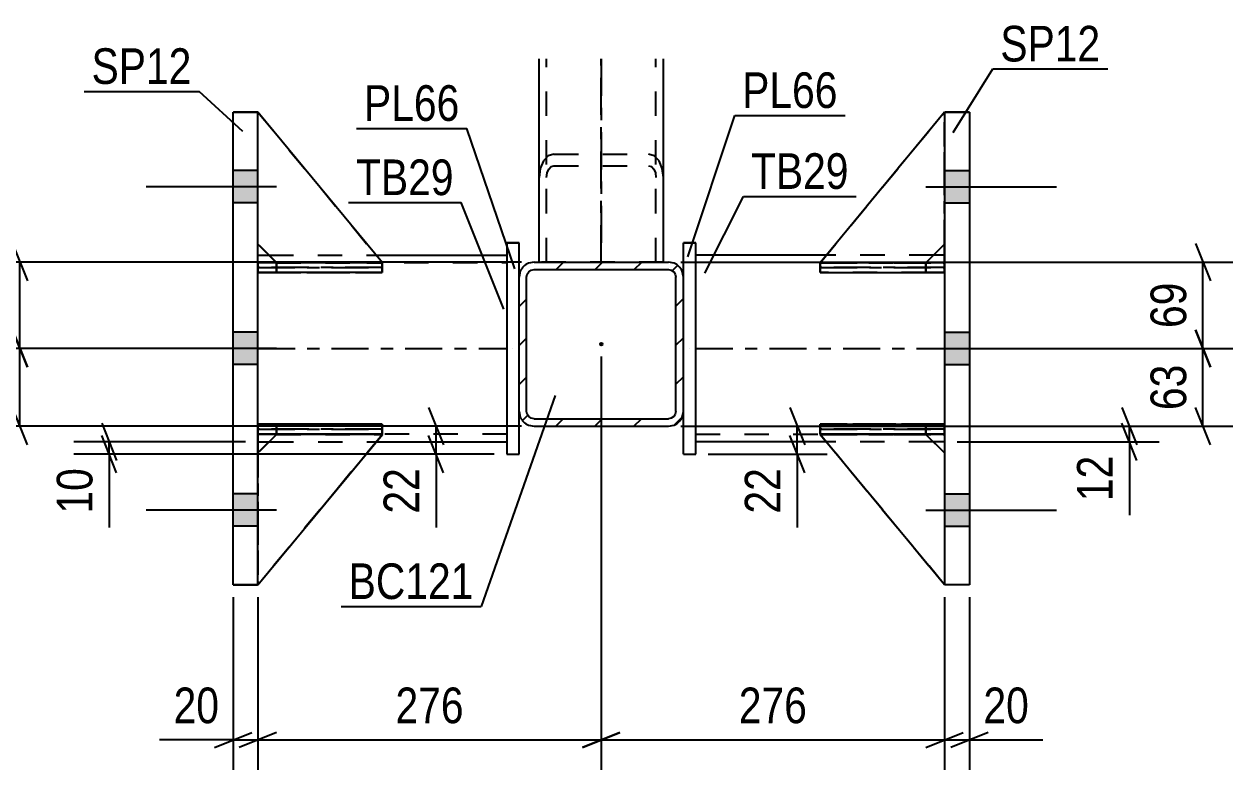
# Model space of a CAD drawing. Header units: millimetres. Extents: x 0 to 841, y 0 to 594.
# Drawn here: x 184.5 to 281.7, y 104.3 to 164.2 of the extents above; entities that cross this region are included whole.
import ezdxf

# ---------------------------------------------------------------- set-up
doc = ezdxf.new("R2010")
doc.units = ezdxf.units.MM
doc.linetypes.add('DXK_LINE_DOT2', pattern=[3.9198, 1.9599, -1.9599])
doc.linetypes.add('DXK_LINE_DOT3', pattern=[5.9187, 2.979, -0.9799, 0.9799, -0.9799])
doc.styles.add('Arial Narrow', font='ARIALN.TTF', dxfattribs={"height": 0.2})

# ---------------------------------------------------------------- blocks, each defined once
blk = doc.blocks.new('Part-275726623-1520 - 1378')
at = {"color": 2, "linetype": 'Continuous'}
for p, q in [((224.28, 146.667), (223.28, 146.667)), ((223.28, 146.667), (223.28, 129.667)), ((224.28, 143.907), (224.28, 146.667)), ((224.28, 129.667), (224.28, 133.103)), ((223.28, 129.667), (224.28, 129.667))]:
    blk.add_line(p, q, dxfattribs=at)
at = {"color": 7, "linetype": 'DXK_LINE_DOT2'}
for p, q in [((223.28, 146.667), (224.28, 146.667)), ((224.28, 133.103), (224.28, 143.907)), ((223.28, 129.667), (224.28, 129.667))]:
    blk.add_line(p, q, dxfattribs=at)
at = {"color": 7, "linetype": 'DXK_LINE_DOT3'}
blk.add_line((223.78, 138.167), (223.78, 138.167), dxfattribs=at)
blk = doc.blocks.new('Bolt-275726623-1392 - 1378')
at = {"linetype": 'Continuous'}
for points in [[(260.481, 149.865), (260.481, 152.465), (258.481, 152.465), (258.481, 149.865)], [(260.481, 149.865), (260.481, 152.465), (258.481, 152.465), (258.481, 149.865)], [(260.481, 149.865), (260.481, 152.465), (258.481, 152.465), (258.481, 149.865)], [(260.481, 136.865), (260.481, 139.465), (258.481, 139.465), (258.481, 136.865)], [(260.481, 136.865), (260.481, 139.465), (258.481, 139.465), (258.481, 136.865)], [(260.481, 123.865), (260.481, 126.465), (258.481, 126.465), (258.481, 123.865)], [(260.481, 123.865), (260.481, 126.465), (258.481, 126.465), (258.481, 123.865)], [(260.481, 123.865), (260.481, 126.465), (258.481, 126.465), (258.481, 123.865)]]:
    blk.add_hatch(color=1, dxfattribs=at).paths.add_polyline_path(points)
at = {"color": 1, "linetype": 'Continuous'}
for p, q in [((258.481, 152.465), (260.481, 152.465)), ((258.481, 152.465), (260.481, 152.465)), ((258.481, 152.465), (260.481, 152.465)), ((256.981, 151.165), (267.481, 151.165)), ((256.981, 151.165), (267.481, 151.165)), ((256.981, 151.165), (267.481, 151.165)), ((258.481, 149.865), (260.481, 149.865)), ((258.481, 149.865), (260.481, 149.865)), ((258.481, 149.865), (260.481, 149.865)), ((258.481, 139.465), (260.481, 139.465)), ((258.481, 139.465), (260.481, 139.465)), ((256.981, 138.165), (267.481, 138.165)), ((256.981, 138.165), (267.481, 138.165)), ((258.481, 136.865), (260.481, 136.865)), ((258.481, 136.865), (260.481, 136.865)), ((258.481, 126.465), (260.481, 126.465)), ((258.481, 126.465), (260.481, 126.465)), ((258.481, 126.465), (260.481, 126.465)), ((256.981, 125.165), (267.481, 125.165)), ((256.981, 125.165), (267.481, 125.165)), ((256.981, 125.165), (267.481, 125.165)), ((258.481, 123.865), (260.481, 123.865)), ((258.481, 123.865), (260.481, 123.865)), ((258.481, 123.865), (260.481, 123.865))]:
    blk.add_line(p, q, dxfattribs=at)
blk = doc.blocks.new('Part-275726623-1525 - 1378')
at = {"color": 2, "linetype": 'Continuous'}
for p, q in [((237.48, 146.667), (238.48, 146.667)), ((237.48, 143.903), (237.48, 146.667)), ((238.48, 129.667), (238.48, 146.667)), ((237.48, 129.667), (237.48, 133.107)), ((237.48, 129.667), (238.48, 129.667))]:
    blk.add_line(p, q, dxfattribs=at)
at = {"color": 7, "linetype": 'DXK_LINE_DOT2'}
for p, q in [((238.48, 146.667), (237.48, 146.667)), ((237.48, 133.107), (237.48, 143.903)), ((237.48, 129.667), (238.48, 129.667))]:
    blk.add_line(p, q, dxfattribs=at)
at = {"color": 7, "linetype": 'DXK_LINE_DOT3'}
blk.add_line((237.98, 138.167), (237.98, 138.167), dxfattribs=at)
blk = doc.blocks.new('Part-275726623-1461 - 1378')
at = {"color": 2, "linetype": 'Continuous'}
for p, q in [((258.481, 157.165), (260.481, 157.165)), ((258.481, 157.165), (258.481, 157.165)), ((258.481, 157.165), (258.481, 119.165)), ((260.481, 157.165), (260.481, 157.165)), ((260.481, 157.165), (260.481, 119.165)), ((260.481, 119.165), (258.481, 119.165))]:
    blk.add_line(p, q, dxfattribs=at)
at = {"color": 7, "linetype": 'DXK_LINE_DOT2'}
for p, q in [((260.481, 157.165), (258.481, 157.165)), ((258.481, 157.165), (258.481, 157.165)), ((260.481, 157.165), (260.481, 157.165)), ((260.481, 119.165), (258.481, 119.165))]:
    blk.add_line(p, q, dxfattribs=at)
blk = doc.blocks.new('Part-275726623-1477 - 1378')
at = {"color": 7, "linetype": 'DXK_LINE_DOT2'}
for p, q in [((248.481, 144.267), (248.481, 145.067)), ((248.481, 145.067), (256.981, 145.067)), ((258.48, 145.067), (248.481, 145.067)), ((256.981, 144.267), (256.981, 145.067)), ((256.981, 145.067), (258.481, 145.067)), ((258.48, 144.267), (258.48, 145.067)), ((258.48, 145.067), (258.481, 145.067)), ((258.481, 144.267), (258.481, 145.067)), ((256.981, 144.267), (248.481, 144.267)), ((248.481, 144.267), (258.48, 144.267)), ((258.481, 144.267), (256.981, 144.267)), ((258.48, 144.267), (258.481, 144.267))]:
    blk.add_line(p, q, dxfattribs=at)
at = {"color": 7, "linetype": 'DXK_LINE_DOT3'}
for p, q in [((258.481, 144.667), (248.481, 144.667)), ((248.481, 144.667), (258.48, 144.667))]:
    blk.add_line(p, q, dxfattribs=at)
blk = doc.blocks.new('Part-275726623-1418 - 1378')
at = {"linetype": 'Continuous'}
h = blk.add_hatch(dxfattribs=at)
h.set_pattern_fill('', scale=0.7, style=0, pattern_type=0)
h.set_pattern_definition([(45, (236.739, 131.9965), (-1.57154, 1.57154), [])])
h.paths.add_polyline_path([(236.28, 131.905), (236.739, 131.997), (237.128, 132.257), (237.388, 132.646), (237.48, 133.105), (237.48, 143.905), (237.388, 144.364), (237.128, 144.754), (236.739, 145.014), (236.28, 145.105), (225.48, 145.105), (225.021, 145.014), (224.631, 144.754), (224.371, 144.364), (224.28, 143.905), (224.28, 133.105), (224.371, 132.646), (224.631, 132.257), (225.021, 131.997), (225.48, 131.905)])
h.paths.add_polyline_path([(225.48, 132.505), (225.25, 132.551), (225.055, 132.681), (224.925, 132.876), (224.88, 133.105), (224.88, 143.905), (224.925, 144.135), (225.055, 144.329), (225.25, 144.459), (225.48, 144.505), (236.28, 144.505), (236.509, 144.459), (236.704, 144.329), (236.834, 144.135), (236.88, 143.905), (236.88, 133.105), (236.834, 132.876), (236.704, 132.681), (236.509, 132.551), (236.28, 132.505)])
blk.add_hatch(color=30, dxfattribs=at).paths.add_polyline_path([(230.88, 138.405, -1), (230.88, 138.605, -1)])
at = {"color": 2, "linetype": 'Continuous'}
for p, q in [((225.48, 145.105), (225.021, 145.014)), ((225.48, 145.105), (236.28, 145.105)), ((236.739, 145.014), (236.28, 145.105)), ((224.371, 144.364), (224.28, 143.905)), ((224.28, 133.105), (224.28, 143.905)), ((224.88, 143.905), (224.925, 144.135)), ((224.88, 133.105), (224.88, 143.905)), ((224.925, 144.135), (225.055, 144.329)), ((225.055, 144.329), (225.25, 144.459)), ((225.25, 144.459), (225.48, 144.505)), ((225.48, 144.505), (236.28, 144.505)), ((236.28, 144.505), (236.509, 144.459)), ((236.509, 144.459), (236.704, 144.329)), ((236.704, 144.329), (236.834, 144.135)), ((236.834, 144.135), (236.88, 143.905)), ((236.88, 133.105), (236.88, 143.905)), ((237.48, 143.905), (237.388, 144.364)), ((237.48, 133.105), (237.48, 143.905)), ((224.28, 133.105), (224.371, 132.646)), ((224.925, 132.876), (224.88, 133.105)), ((225.055, 132.681), (224.925, 132.876)), ((225.25, 132.551), (225.055, 132.681)), ((225.48, 132.505), (225.25, 132.551)), ((225.48, 132.505), (236.28, 132.505)), ((236.509, 132.551), (236.28, 132.505)), ((236.704, 132.681), (236.509, 132.551)), ((236.834, 132.876), (236.704, 132.681)), ((236.88, 133.105), (236.834, 132.876)), ((237.388, 132.646), (237.48, 133.105)), ((225.021, 131.997), (225.48, 131.905)), ((225.48, 131.905), (236.28, 131.905)), ((236.28, 131.905), (236.739, 131.997))]:
    blk.add_line(p, q, dxfattribs=at)
at = {"color": 7, "linetype": 'DXK_LINE_DOT3'}
blk.add_line((230.88, 138.505), (230.88, 138.505), dxfattribs=at)
at = {"color": 30, "linetype": 'DXK_LINE_DOT3'}
blk.add_line((230.88, 138.505), (230.88, 138.505), dxfattribs=at)
at = {"color": 30, "linetype": 'Continuous'}
blk.add_circle((230.88, 138.505), 0.1, dxfattribs=at)
at = {"color": 2, "linetype": 'Continuous'}
for centre, start, end in [((225.48, 143.905), 112.5, 157.5), ((236.28, 143.905), 22.5, 67.5), ((225.48, 133.105), 202.5, 247.5), ((236.28, 133.105), 292.5, 337.5)]:
    blk.add_arc(centre, 1.2, start, end, dxfattribs=at)
blk = doc.blocks.new('Part-275726623-1530 - 1378')
at = {"color": 2, "linetype": 'Continuous'}
for p, q in [((248.982, 145.665), (238.48, 145.665)), ((258.481, 145.665), (257.588, 145.665)), ((248.969, 130.665), (238.48, 130.665)), ((258.481, 130.665), (257.572, 130.665))]:
    blk.add_line(p, q, dxfattribs=at)
at = {"color": 7, "linetype": 'DXK_LINE_DOT2'}
for p, q in [((238.48, 130.665), (238.48, 145.665)), ((258.481, 145.065), (238.48, 145.065)), ((257.588, 145.665), (248.982, 145.665)), ((258.481, 145.665), (258.481, 130.665)), ((238.48, 131.265), (258.481, 131.265)), ((257.572, 130.665), (248.969, 130.665))]:
    blk.add_line(p, q, dxfattribs=at)
at = {"color": 7, "linetype": 'DXK_LINE_DOT3'}
blk.add_line((238.48, 138.165), (258.481, 138.165), dxfattribs=at)
blk = doc.blocks.new('Part-275726623-1466 - 1378')
at = {"color": 2, "linetype": 'Continuous'}
for p, q in [((201.28, 157.165), (201.28, 157.165)), ((201.28, 157.165), (203.28, 157.165)), ((201.28, 119.165), (201.28, 157.165)), ((203.28, 157.165), (203.28, 157.165)), ((203.28, 119.165), (203.28, 157.165)), ((203.28, 119.165), (201.28, 119.165))]:
    blk.add_line(p, q, dxfattribs=at)
at = {"color": 7, "linetype": 'DXK_LINE_DOT2'}
for p, q in [((203.28, 157.165), (201.28, 157.165)), ((201.28, 157.165), (201.28, 157.165)), ((203.28, 157.165), (203.28, 157.165)), ((201.28, 119.165), (203.28, 119.165))]:
    blk.add_line(p, q, dxfattribs=at)
blk = doc.blocks.new('Part-275726623-1467 - 1378')
at = {"color": 2, "linetype": 'Continuous'}
for p, q in [((203.279, 144.267), (203.279, 145.067)), ((203.279, 145.067), (212.032, 145.067)), ((213.279, 145.067), (213.271, 145.067)), ((213.279, 144.267), (213.279, 145.067)), ((213.279, 144.267), (203.279, 144.267)), ((203.279, 144.267), (203.279, 144.267))]:
    blk.add_line(p, q, dxfattribs=at)
at = {"color": 7, "linetype": 'DXK_LINE_DOT2'}
for p, q in [((204.779, 145.067), (203.279, 145.067)), ((204.779, 144.267), (204.779, 145.067)), ((204.779, 145.067), (213.271, 145.067)), ((203.279, 144.267), (204.779, 144.267)), ((204.779, 144.267), (213.279, 144.267))]:
    blk.add_line(p, q, dxfattribs=at)
blk = doc.blocks.new('Part-275726623-1468 - 1378')
at = {"color": 2, "linetype": 'Continuous'}
for p, q in [((203.279, 131.267), (203.279, 132.067)), ((213.279, 132.067), (203.279, 132.067)), ((213.279, 131.267), (203.279, 131.267)), ((203.279, 131.267), (203.279, 131.267)), ((213.279, 131.267), (213.279, 132.067))]:
    blk.add_line(p, q, dxfattribs=at)
at = {"color": 7, "linetype": 'DXK_LINE_DOT2'}
for p, q in [((204.779, 132.067), (203.279, 132.067)), ((203.279, 131.267), (204.779, 131.267)), ((204.779, 131.267), (204.779, 132.067)), ((213.279, 132.067), (204.779, 132.067)), ((204.779, 131.267), (213.279, 131.267))]:
    blk.add_line(p, q, dxfattribs=at)
at = {"color": 7, "linetype": 'DXK_LINE_DOT3'}
for p, q in [((203.279, 131.667), (213.279, 131.667)), ((213.279, 131.667), (203.279, 131.667))]:
    blk.add_line(p, q, dxfattribs=at)
blk = doc.blocks.new('Part-275726623-1469 - 1378')
at = {"color": 7, "linetype": 'DXK_LINE_DOT2'}
for p, q in [((203.279, 145.067), (204.779, 145.067)), ((203.28, 145.067), (203.279, 145.067)), ((203.279, 145.067), (203.279, 144.267)), ((213.279, 145.067), (203.28, 145.067)), ((203.28, 145.067), (203.28, 144.267)), ((204.779, 145.067), (213.279, 145.067)), ((204.779, 145.067), (204.779, 144.267)), ((213.279, 145.067), (213.279, 144.267)), ((204.779, 144.267), (203.279, 144.267)), ((203.28, 144.267), (203.279, 144.267)), ((203.28, 144.267), (213.279, 144.267)), ((213.279, 144.267), (204.779, 144.267))]:
    blk.add_line(p, q, dxfattribs=at)
at = {"color": 7, "linetype": 'DXK_LINE_DOT3'}
for p, q in [((203.279, 144.667), (213.279, 144.667)), ((213.279, 144.667), (203.28, 144.667))]:
    blk.add_line(p, q, dxfattribs=at)
blk = doc.blocks.new('Part-275726623-1470 - 1378')
at = {"color": 7, "linetype": 'DXK_LINE_DOT2'}
for p, q in [((203.279, 132.067), (204.779, 132.067)), ((203.28, 132.067), (203.279, 132.067)), ((203.279, 132.067), (203.279, 131.267)), ((204.779, 131.267), (203.279, 131.267)), ((203.28, 131.267), (203.279, 131.267)), ((213.279, 132.067), (203.28, 132.067)), ((203.28, 132.067), (203.28, 131.267)), ((203.28, 131.267), (213.279, 131.267)), ((204.779, 132.067), (213.279, 132.067)), ((204.779, 132.067), (204.779, 131.267)), ((213.279, 131.267), (204.779, 131.267)), ((213.279, 132.067), (213.279, 131.267))]:
    blk.add_line(p, q, dxfattribs=at)
blk = doc.blocks.new('Bolt-275726623-1594 - 1378')
at = {"linetype": 'Continuous'}
for points in [[(203.28, 149.865), (203.28, 152.465), (201.28, 152.465), (201.28, 149.865)], [(203.28, 149.865), (203.28, 152.465), (201.28, 152.465), (201.28, 149.865)], [(203.28, 149.865), (203.28, 152.465), (201.28, 152.465), (201.28, 149.865)], [(203.28, 136.865), (203.28, 139.465), (201.28, 139.465), (201.28, 136.865)], [(203.28, 136.865), (203.28, 139.465), (201.28, 139.465), (201.28, 136.865)], [(203.28, 123.865), (203.28, 126.465), (201.28, 126.465), (201.28, 123.865)], [(203.28, 123.865), (203.28, 126.465), (201.28, 126.465), (201.28, 123.865)], [(203.28, 123.865), (203.28, 126.465), (201.28, 126.465), (201.28, 123.865)]]:
    blk.add_hatch(color=1, dxfattribs=at).paths.add_polyline_path(points)
at = {"color": 1, "linetype": 'Continuous'}
for p, q in [((203.28, 152.465), (201.28, 152.465)), ((203.28, 152.465), (201.28, 152.465)), ((203.28, 152.465), (201.28, 152.465)), ((204.78, 151.165), (194.28, 151.165)), ((204.78, 151.165), (194.28, 151.165)), ((204.78, 151.165), (194.28, 151.165)), ((203.28, 149.865), (201.28, 149.865)), ((203.28, 149.865), (201.28, 149.865)), ((203.28, 149.865), (201.28, 149.865)), ((203.28, 139.465), (201.28, 139.465)), ((203.28, 139.465), (201.28, 139.465)), ((204.78, 138.165), (194.28, 138.165)), ((204.78, 138.165), (194.28, 138.165)), ((203.28, 136.865), (201.28, 136.865)), ((203.28, 136.865), (201.28, 136.865)), ((203.28, 126.465), (201.28, 126.465)), ((203.28, 126.465), (201.28, 126.465)), ((203.28, 126.465), (201.28, 126.465)), ((204.78, 125.165), (194.28, 125.165)), ((204.78, 125.165), (194.28, 125.165)), ((204.78, 125.165), (194.28, 125.165)), ((203.28, 123.865), (201.28, 123.865)), ((203.28, 123.865), (201.28, 123.865)), ((203.28, 123.865), (201.28, 123.865))]:
    blk.add_line(p, q, dxfattribs=at)
blk = doc.blocks.new('Part-275726623-1471 - 1378')
at = {"color": 2, "linetype": 'Continuous'}
for p, q in [((203.28, 157.167), (203.28, 157.167)), ((213.28, 145.057), (203.281, 157.165)), ((204.77, 145.067), (203.28, 146.557)), ((212.032, 145.057), (213.28, 145.057)), ((213.28, 145.057), (213.28, 145.057))]:
    blk.add_line(p, q, dxfattribs=at)
at = {"color": 7, "linetype": 'DXK_LINE_DOT2'}
for p, q in [((203.28, 157.167), (213.28, 145.057)), ((203.281, 157.165), (203.28, 157.167)), ((203.28, 146.557), (203.28, 157.167)), ((204.78, 145.057), (203.28, 146.557)), ((204.78, 145.057), (204.77, 145.067)), ((213.28, 145.057), (204.78, 145.057)), ((204.78, 145.057), (204.78, 145.057)), ((204.78, 145.057), (212.032, 145.057))]:
    blk.add_line(p, q, dxfattribs=at)
at = {"color": 7, "linetype": 'DXK_LINE_DOT3'}
for p, q in [((203.28, 145.057), (203.28, 157.167)), ((213.28, 145.057), (203.28, 145.057))]:
    blk.add_line(p, q, dxfattribs=at)
blk = doc.blocks.new('Part-275726623-1472 - 1378')
at = {"color": 7, "linetype": 'DXK_LINE_DOT2'}
for p, q in [((203.28, 146.557), (203.28, 157.167)), ((203.28, 157.167), (213.28, 145.057)), ((203.28, 157.167), (213.28, 145.057)), ((204.78, 145.057), (203.28, 146.557)), ((204.78, 145.057), (203.28, 146.557)), ((213.28, 145.057), (204.78, 145.057)), ((204.78, 145.057), (204.78, 145.057)), ((204.78, 145.057), (213.28, 145.057)), ((213.28, 145.057), (213.28, 145.057))]:
    blk.add_line(p, q, dxfattribs=at)
at = {"color": 7, "linetype": 'DXK_LINE_DOT3'}
for p, q in [((203.28, 145.057), (203.28, 157.167)), ((213.28, 145.057), (203.28, 145.057))]:
    blk.add_line(p, q, dxfattribs=at)
blk = doc.blocks.new('Part-275726623-1473 - 1378')
at = {"color": 2, "linetype": 'Continuous'}
for p, q in [((204.78, 131.257), (203.28, 129.757)), ((203.28, 119.167), (213.28, 131.257)), ((213.28, 131.257), (204.78, 131.257)), ((204.78, 131.257), (204.78, 131.257)), ((213.28, 131.257), (213.28, 131.257))]:
    blk.add_line(p, q, dxfattribs=at)
at = {"color": 7, "linetype": 'DXK_LINE_DOT2'}
for p, q in [((203.28, 129.757), (204.78, 131.257)), ((203.28, 119.167), (213.28, 131.257)), ((204.78, 131.257), (213.28, 131.257)), ((203.28, 129.757), (203.28, 119.167))]:
    blk.add_line(p, q, dxfattribs=at)
at = {"color": 7, "linetype": 'DXK_LINE_DOT3'}
for p, q in [((213.28, 131.257), (203.28, 131.257)), ((203.28, 131.257), (203.28, 119.167))]:
    blk.add_line(p, q, dxfattribs=at)
blk = doc.blocks.new('Part-275726623-1474 - 1378')
at = {"color": 7, "linetype": 'DXK_LINE_DOT2'}
for p, q in [((204.78, 131.257), (203.28, 129.757)), ((203.28, 119.167), (213.28, 131.257)), ((203.28, 129.757), (204.78, 131.257)), ((213.28, 131.257), (203.28, 119.167)), ((213.28, 131.257), (204.78, 131.257)), ((204.78, 131.257), (204.78, 131.257)), ((204.78, 131.257), (213.28, 131.257)), ((213.28, 131.257), (213.28, 131.257)), ((203.28, 129.757), (203.28, 119.167))]:
    blk.add_line(p, q, dxfattribs=at)
at = {"color": 7, "linetype": 'DXK_LINE_DOT3'}
for p, q in [((213.28, 131.257), (203.28, 131.257)), ((203.28, 131.257), (203.28, 119.167))]:
    blk.add_line(p, q, dxfattribs=at)
blk = doc.blocks.new('Part-275726623-1475 - 1378')
at = {"color": 2, "linetype": 'Continuous'}
for p, q in [((248.488, 145.067), (248.481, 145.067)), ((248.481, 145.067), (248.481, 144.267)), ((258.481, 145.067), (249.728, 145.067)), ((258.481, 145.067), (258.481, 145.067)), ((258.481, 145.067), (258.481, 144.267)), ((248.481, 144.267), (258.481, 144.267))]:
    blk.add_line(p, q, dxfattribs=at)
at = {"color": 7, "linetype": 'DXK_LINE_DOT2'}
for p, q in [((249.728, 145.067), (248.488, 145.067)), ((256.981, 145.067), (248.488, 145.067)), ((256.981, 145.067), (258.481, 145.067)), ((256.981, 145.067), (256.981, 144.267)), ((258.481, 145.067), (258.481, 145.067)), ((248.481, 144.267), (256.981, 144.267)), ((256.981, 144.267), (258.481, 144.267))]:
    blk.add_line(p, q, dxfattribs=at)
blk = doc.blocks.new('Part-275726623-1476 - 1378')
at = {"color": 2, "linetype": 'Continuous'}
for p, q in [((248.481, 132.067), (258.481, 132.067)), ((248.481, 132.067), (248.481, 131.267)), ((258.481, 131.267), (248.481, 131.267)), ((258.481, 132.067), (258.481, 132.067)), ((258.481, 131.267), (258.481, 132.067))]:
    blk.add_line(p, q, dxfattribs=at)
at = {"color": 7, "linetype": 'DXK_LINE_DOT2'}
for p, q in [((256.981, 132.067), (248.481, 132.067)), ((248.481, 131.267), (256.981, 131.267)), ((258.481, 132.067), (256.981, 132.067)), ((256.981, 132.067), (256.981, 131.267)), ((256.981, 131.267), (258.481, 131.267)), ((258.481, 132.067), (258.481, 132.067))]:
    blk.add_line(p, q, dxfattribs=at)
blk = doc.blocks.new('Part-275726623-1478 - 1378')
at = {"color": 7, "linetype": 'DXK_LINE_DOT2'}
for p, q in [((248.481, 131.267), (248.481, 132.067)), ((248.481, 132.067), (256.981, 132.067)), ((258.48, 132.067), (248.481, 132.067)), ((256.981, 131.267), (248.481, 131.267)), ((248.481, 131.267), (258.48, 131.267)), ((256.981, 131.267), (256.981, 132.067)), ((256.981, 132.067), (258.481, 132.067)), ((258.481, 131.267), (256.981, 131.267)), ((258.48, 131.267), (258.48, 132.067)), ((258.48, 132.067), (258.481, 132.067)), ((258.48, 131.267), (258.481, 131.267)), ((258.481, 131.267), (258.481, 132.067))]:
    blk.add_line(p, q, dxfattribs=at)
at = {"color": 7, "linetype": 'DXK_LINE_DOT3'}
for p, q in [((258.481, 131.667), (248.481, 131.667)), ((248.481, 131.667), (258.48, 131.667))]:
    blk.add_line(p, q, dxfattribs=at)
blk = doc.blocks.new('Part-275726623-1481 - 1378')
at = {"color": 2, "linetype": 'Continuous'}
for p, q in [((258.48, 157.167), (248.48, 145.057)), ((258.48, 157.167), (258.48, 157.167)), ((256.99, 145.067), (258.48, 146.557)), ((249.728, 145.057), (248.48, 145.057)), ((248.48, 145.057), (248.48, 145.057))]:
    blk.add_line(p, q, dxfattribs=at)
at = {"color": 7, "linetype": 'DXK_LINE_DOT2'}
for p, q in [((258.48, 157.167), (248.48, 145.057)), ((258.48, 146.557), (258.48, 157.167)), ((256.98, 145.057), (258.48, 146.557)), ((256.98, 145.057), (248.48, 145.057)), ((256.98, 145.057), (249.728, 145.057)), ((256.98, 145.057), (256.99, 145.067)), ((256.98, 145.057), (256.98, 145.057))]:
    blk.add_line(p, q, dxfattribs=at)
at = {"color": 7, "linetype": 'DXK_LINE_DOT3'}
for p, q in [((258.48, 145.057), (258.48, 157.167)), ((248.48, 145.057), (258.48, 145.057))]:
    blk.add_line(p, q, dxfattribs=at)
blk = doc.blocks.new('Part-275726623-1484 - 1378')
at = {"color": 7, "linetype": 'DXK_LINE_DOT2'}
for p, q in [((258.48, 157.167), (248.48, 145.057)), ((248.48, 145.057), (258.48, 157.167)), ((258.48, 146.557), (258.48, 157.167)), ((256.98, 145.057), (258.48, 146.557)), ((256.98, 145.057), (258.48, 146.557)), ((248.48, 145.057), (256.98, 145.057)), ((248.48, 145.057), (248.48, 145.057)), ((256.98, 145.057), (248.48, 145.057)), ((256.98, 145.057), (256.98, 145.057))]:
    blk.add_line(p, q, dxfattribs=at)
at = {"color": 7, "linetype": 'DXK_LINE_DOT3'}
for p, q in [((258.48, 145.057), (258.48, 157.167)), ((248.48, 145.057), (258.48, 145.057))]:
    blk.add_line(p, q, dxfattribs=at)
blk = doc.blocks.new('Part-275726623-1487 - 1378')
at = {"color": 2, "linetype": 'Continuous'}
for p, q in [((248.48, 131.257), (248.48, 131.257)), ((256.98, 131.257), (248.48, 131.257)), ((258.48, 119.167), (248.48, 131.257)), ((256.98, 131.257), (256.98, 131.257)), ((256.98, 131.257), (258.48, 129.757))]:
    blk.add_line(p, q, dxfattribs=at)
at = {"color": 7, "linetype": 'DXK_LINE_DOT2'}
for p, q in [((248.48, 131.257), (256.98, 131.257)), ((258.48, 119.167), (248.48, 131.257)), ((256.98, 131.257), (258.48, 129.757)), ((258.48, 129.757), (258.48, 119.167))]:
    blk.add_line(p, q, dxfattribs=at)
at = {"color": 7, "linetype": 'DXK_LINE_DOT3'}
for p, q in [((248.48, 131.257), (258.48, 131.257)), ((258.48, 131.257), (258.48, 119.167))]:
    blk.add_line(p, q, dxfattribs=at)
blk = doc.blocks.new('Part-275726623-1490 - 1378')
at = {"color": 7, "linetype": 'DXK_LINE_DOT2'}
for p, q in [((248.48, 131.257), (256.98, 131.257)), ((258.48, 119.167), (248.48, 131.257)), ((248.48, 131.257), (248.48, 131.257)), ((256.98, 131.257), (248.48, 131.257)), ((248.48, 131.257), (258.48, 119.167)), ((256.98, 131.257), (258.48, 129.757)), ((256.98, 131.257), (256.98, 131.257)), ((258.48, 129.757), (256.98, 131.257)), ((258.48, 129.757), (258.48, 119.167))]:
    blk.add_line(p, q, dxfattribs=at)
at = {"color": 7, "linetype": 'DXK_LINE_DOT3'}
for p, q in [((248.48, 131.257), (258.48, 131.257)), ((258.48, 131.257), (258.48, 119.167))]:
    blk.add_line(p, q, dxfattribs=at)
blk = doc.blocks.new('Part-275726623-1505 - 1378')
at = {"color": 2, "linetype": 'Continuous'}
for p, q in [((203.28, 145.665), (204.172, 145.665)), ((212.778, 145.665), (223.28, 145.665)), ((203.28, 130.665), (204.188, 130.665)), ((212.791, 130.665), (223.28, 130.665))]:
    blk.add_line(p, q, dxfattribs=at)
at = {"color": 7, "linetype": 'DXK_LINE_DOT2'}
for p, q in [((203.28, 130.665), (203.28, 145.665)), ((203.28, 145.065), (223.28, 145.065)), ((204.172, 145.665), (212.778, 145.665)), ((223.28, 145.665), (223.28, 130.665)), ((223.28, 131.265), (203.28, 131.265)), ((204.188, 130.665), (212.791, 130.665))]:
    blk.add_line(p, q, dxfattribs=at)
at = {"color": 7, "linetype": 'DXK_LINE_DOT3'}
blk.add_line((203.28, 138.165), (223.28, 138.165), dxfattribs=at)
blk = doc.blocks.new('Part-275726623-1544 - 1378')
at = {"color": 7, "linetype": 'DXK_LINE_DOT2'}
for p, q in [((225.88, 145.105), (225.88, 161.462)), ((226.48, 145.105), (226.48, 161.462)), ((235.28, 145.105), (235.28, 161.462)), ((235.88, 145.105), (235.88, 161.462)), ((226.621, 153.64), (226.231, 153.236)), ((227.08, 153.781), (226.621, 153.64)), ((227.08, 153.781), (234.68, 153.781)), ((235.139, 153.64), (234.68, 153.781)), ((235.528, 153.236), (235.139, 153.64)), ((225.971, 152.633), (225.88, 151.921)), ((226.231, 153.236), (225.971, 152.633)), ((226.525, 152.277), (226.655, 152.579)), ((226.655, 152.579), (226.85, 152.78)), ((226.85, 152.78), (227.08, 152.851)), ((227.08, 152.851), (234.68, 152.851)), ((234.68, 152.851), (234.909, 152.78)), ((234.909, 152.78), (235.104, 152.579)), ((235.104, 152.579), (235.234, 152.277)), ((235.788, 152.633), (235.528, 153.236)), ((235.88, 151.921), (235.788, 152.633)), ((226.48, 151.921), (226.525, 152.277)), ((235.234, 152.277), (235.28, 151.921)), ((225.88, 145.105), (235.88, 145.105)), ((225.971, 145.105), (225.88, 145.105))]:
    blk.add_line(p, q, dxfattribs=at)
at = {"color": 7, "linetype": 'DXK_LINE_DOT3'}
blk.add_line((230.88, 161.462), (230.88, 146.03), dxfattribs=at)
blk = doc.blocks.new('Part-275726623-1560 - 1378')
at = {"color": 2, "linetype": 'Continuous'}
for p, q in [((225.88, 145.105), (225.88, 161.462)), ((235.88, 145.105), (235.88, 161.462))]:
    blk.add_line(p, q, dxfattribs=at)
at = {"color": 7, "linetype": 'DXK_LINE_DOT2'}
for p, q in [((226.48, 145.105), (226.48, 161.462)), ((235.28, 145.105), (235.28, 161.462)), ((235.88, 145.105), (225.88, 145.105)), ((225.971, 145.105), (225.88, 145.105))]:
    blk.add_line(p, q, dxfattribs=at)
at = {"color": 7, "linetype": 'DXK_LINE_DOT3'}
blk.add_line((230.88, 145.105), (230.88, 161.462), dxfattribs=at)
blk = doc.blocks.new('StraightDimension-275726623-23152 - 1378')
at = {"color": 7, "linetype": 'Continuous'}
for p, q in [((272.742, 133.405), (273.942, 130.405)), ((273.942, 129.165), (272.742, 132.165)), ((237.28, 131.905), (275.742, 131.905)), ((273.342, 130.665), (273.342, 131.905)), ((259.481, 130.665), (275.742, 130.665)), ((273.342, 130.665), (273.342, 124.759)), ((273.342, 130.665), (273.342, 124.759))]:
    blk.add_line(p, q, dxfattribs=at)
at = {"color": 0}
blk.add_wipeout([(272.592, 130.14), (268.392, 130.14), (268.392, 125.284), (272.592, 125.284)], dxfattribs=at)
at = {"color": 3, "style": 'Arial Narrow'}
blk.add_text('12', height=2.8633, rotation=90.00021, dxfattribs=at).set_placement((271.992, 125.884))
blk = doc.blocks.new('StraightDimension-275726623-23141 - 1378')
at = {"color": 7, "linetype": 'Continuous'}
for p, q in [((190.72, 132.165), (191.92, 129.165)), ((202.28, 130.665), (188.47, 130.665)), ((191.92, 128.167), (190.72, 131.167)), ((191.32, 129.667), (191.32, 130.665)), ((222.28, 129.667), (188.47, 129.667)), ((191.32, 129.667), (191.32, 123.761)), ((191.32, 129.667), (191.32, 123.761))]:
    blk.add_line(p, q, dxfattribs=at)
at = {"color": 0}
blk.add_wipeout([(190.57, 129.142), (186.37, 129.142), (186.37, 124.286), (190.57, 124.286)], dxfattribs=at)
at = {"color": 3, "style": 'Arial Narrow'}
blk.add_text('10', height=2.8633, rotation=90.00021, dxfattribs=at).set_placement((189.97, 124.886))
blk = doc.blocks.new('StraightDimension-275726623-23029 - 1378')
at = {"color": 7, "linetype": 'Continuous'}
for p, q in [((230.88, 137.505), (230.88, 104.281)), ((203.28, 118.165), (203.28, 104.281)), ((204.78, 107.281), (201.78, 106.081)), ((229.38, 106.081), (232.38, 107.281)), ((203.28, 106.681), (230.88, 106.681))]:
    blk.add_line(p, q, dxfattribs=at)
at = {"color": 0}
blk.add_wipeout([(220.422, 107.431), (220.422, 111.631), (213.738, 111.631), (213.738, 107.431)], dxfattribs=at)
at = {"color": 3, "style": 'Arial Narrow'}
blk.add_text('276', height=2.8633, dxfattribs=at).set_placement((214.338, 108.031))
blk = doc.blocks.new('StraightDimension-275726623-23100 - 1378')
at = {"color": 7, "linetype": 'Continuous'}
for p, q in [((183.548, 139.665), (184.748, 136.665)), ((196.226, 138.165), (181.298, 138.165)), ((184.148, 131.905), (184.148, 138.165)), ((184.748, 130.405), (183.548, 133.405)), ((224.48, 131.905), (181.298, 131.905))]:
    blk.add_line(p, q, dxfattribs=at)
at = {"color": 0}
blk.add_wipeout([(183.398, 137.463), (179.198, 137.463), (179.198, 132.607), (183.398, 132.607)], dxfattribs=at)
at = {"color": 3, "style": 'Arial Narrow'}
blk.add_text('63', height=2.8633, rotation=90.00021, dxfattribs=at).set_placement((182.798, 133.207))
blk = doc.blocks.new('StraightDimension-275726623-23027 - 1378')
at = {"color": 7, "linetype": 'Continuous'}
for p, q in [((258.482, 118.165), (258.482, 104.281)), ((260.481, 118.165), (260.481, 104.281)), ((256.982, 106.081), (259.982, 107.281)), ((261.981, 107.281), (258.981, 106.081)), ((258.482, 106.681), (260.481, 106.681)), ((260.481, 106.681), (266.387, 106.681)), ((260.481, 106.681), (266.387, 106.681))]:
    blk.add_line(p, q, dxfattribs=at)
at = {"color": 0}
blk.add_wipeout([(265.862, 107.431), (265.862, 111.631), (261.006, 111.631), (261.006, 107.431)], dxfattribs=at)
at = {"color": 3, "style": 'Arial Narrow'}
blk.add_text('20', height=2.8633, dxfattribs=at).set_placement((261.606, 108.031))
blk = doc.blocks.new('StraightDimension-275726623-23028 - 1378')
at = {"color": 7, "linetype": 'Continuous'}
for p, q in [((230.88, 137.505), (230.88, 104.281)), ((258.482, 118.165), (258.482, 104.281)), ((232.38, 107.281), (229.38, 106.081)), ((256.982, 106.081), (259.982, 107.281)), ((230.88, 106.681), (258.482, 106.681))]:
    blk.add_line(p, q, dxfattribs=at)
at = {"color": 0}
blk.add_wipeout([(248.023, 107.431), (248.023, 111.631), (241.338, 111.631), (241.338, 107.431)], dxfattribs=at)
at = {"color": 3, "style": 'Arial Narrow'}
blk.add_text('276', height=2.8633, dxfattribs=at).set_placement((241.938, 108.031))
blk = doc.blocks.new('StraightDimension-275726623-23030 - 1378')
at = {"color": 7, "linetype": 'Continuous'}
for p, q in [((201.28, 118.165), (201.28, 104.281)), ((203.28, 118.165), (203.28, 104.281)), ((199.78, 106.081), (202.78, 107.281)), ((204.78, 107.281), (201.78, 106.081)), ((201.28, 106.681), (195.374, 106.681)), ((201.28, 106.681), (195.374, 106.681)), ((201.28, 106.681), (203.28, 106.681))]:
    blk.add_line(p, q, dxfattribs=at)
at = {"color": 0}
blk.add_wipeout([(200.755, 107.431), (200.755, 111.631), (195.899, 111.631), (195.899, 107.431)], dxfattribs=at)
at = {"color": 3, "style": 'Arial Narrow'}
blk.add_text('20', height=2.8633, dxfattribs=at).set_placement((196.499, 108.031))
blk = doc.blocks.new('StraightDimension-275726623-23099 - 1378')
at = {"color": 7, "linetype": 'Continuous'}
for p, q in [((183.548, 146.605), (184.748, 143.605)), ((224.48, 145.105), (181.298, 145.105)), ((184.148, 138.165), (184.148, 145.105)), ((184.748, 136.665), (183.548, 139.665)), ((196.226, 138.165), (181.298, 138.165))]:
    blk.add_line(p, q, dxfattribs=at)
at = {"color": 0}
blk.add_wipeout([(183.398, 144.063), (179.198, 144.063), (179.198, 139.207), (183.398, 139.207)], dxfattribs=at)
at = {"color": 3, "style": 'Arial Narrow'}
blk.add_text('69', height=2.8633, rotation=90.00021, dxfattribs=at).set_placement((182.798, 139.807))
blk = doc.blocks.new('StraightDimension-275726623-23121 - 1378')
at = {"color": 7, "linetype": 'Continuous'}
for p, q in [((278.656, 146.605), (279.856, 143.605)), ((237.28, 145.105), (281.656, 145.105)), ((279.256, 138.165), (279.256, 145.105)), ((279.856, 136.665), (278.656, 139.665)), ((265.981, 138.165), (281.656, 138.165))]:
    blk.add_line(p, q, dxfattribs=at)
at = {"color": 0}
blk.add_wipeout([(278.506, 144.063), (274.306, 144.063), (274.306, 139.207), (278.506, 139.207)], dxfattribs=at)
at = {"color": 3, "style": 'Arial Narrow'}
blk.add_text('69', height=2.8633, rotation=90.00021, dxfattribs=at).set_placement((277.906, 139.807))
blk = doc.blocks.new('StraightDimension-275726623-23122 - 1378')
at = {"color": 7, "linetype": 'Continuous'}
for p, q in [((278.656, 139.665), (279.856, 136.665)), ((265.981, 138.165), (281.656, 138.165)), ((279.256, 131.905), (279.256, 138.165)), ((279.856, 130.405), (278.656, 133.405)), ((237.28, 131.905), (281.656, 131.905))]:
    blk.add_line(p, q, dxfattribs=at)
at = {"color": 0}
blk.add_wipeout([(278.506, 137.463), (274.306, 137.463), (274.306, 132.607), (278.506, 132.607)], dxfattribs=at)
at = {"color": 3, "style": 'Arial Narrow'}
blk.add_text('63', height=2.8633, rotation=90.00021, dxfattribs=at).set_placement((277.906, 133.207))
blk = doc.blocks.new('StraightDimension-275726623-23165 - 1378')
at = {"color": 7, "linetype": 'Continuous'}
for p, q in [((216.995, 133.405), (218.195, 130.405)), ((224.48, 131.905), (214.745, 131.905)), ((217.595, 129.667), (217.595, 131.905)), ((218.195, 128.167), (216.995, 131.167)), ((222.28, 129.667), (214.745, 129.667)), ((217.595, 129.667), (217.595, 123.761)), ((217.595, 129.667), (217.595, 123.761))]:
    blk.add_line(p, q, dxfattribs=at)
at = {"color": 0}
blk.add_wipeout([(216.845, 129.142), (212.645, 129.142), (212.645, 124.286), (216.845, 124.286)], dxfattribs=at)
at = {"color": 3, "style": 'Arial Narrow'}
blk.add_text('22', height=2.8633, rotation=90.00021, dxfattribs=at).set_placement((216.245, 124.886))
blk = doc.blocks.new('StraightDimension-275726623-23177 - 1378')
at = {"color": 7, "linetype": 'Continuous'}
for p, q in [((246.035, 133.405), (247.235, 130.405)), ((237.28, 131.905), (249.035, 131.905)), ((246.635, 129.667), (246.635, 131.905)), ((247.235, 128.167), (246.035, 131.167)), ((239.48, 129.667), (249.035, 129.667)), ((246.635, 129.667), (246.635, 123.761)), ((246.635, 129.667), (246.635, 123.761))]:
    blk.add_line(p, q, dxfattribs=at)
at = {"color": 0}
blk.add_wipeout([(245.885, 129.142), (241.685, 129.142), (241.685, 124.286), (245.885, 124.286)], dxfattribs=at)
at = {"color": 3, "style": 'Arial Narrow'}
blk.add_text('22', height=2.8633, rotation=90.00021, dxfattribs=at).set_placement((245.285, 124.886))
blk = doc.blocks.new('Mark-275726623-1526 - 1378')
at = {"color": 30, "linetype": 'Continuous'}
for p, q in [((239.195, 144.229), (242.317, 150.393)), ((242.317, 150.393), (251.371, 150.393))]:
    blk.add_line(p, q, dxfattribs=at)
at = {"color": 0}
blk.add_wipeout([(250.771, 150.993), (250.771, 153.993), (242.917, 153.993), (242.917, 150.993)], dxfattribs=at)
blk.add_wipeout([(250.771, 150.993), (250.771, 153.993), (242.917, 153.993), (242.917, 150.993)], dxfattribs=at)
at = {"color": 3, "style": 'Arial Narrow'}
blk.add_text('TB29', height=2.8633, dxfattribs=at).set_placement((242.917, 150.993))
blk = doc.blocks.new('Mark-275726623-1462 - 1378')
at = {"color": 30, "linetype": 'Continuous'}
for p in [(189.302, 158.832), (202.063, 155.617)]:
    blk.add_line(p, (198.541, 158.832), dxfattribs=at)
at = {"color": 0}
blk.add_wipeout([(197.941, 159.432), (197.941, 162.432), (189.902, 162.432), (189.902, 159.432)], dxfattribs=at)
blk.add_wipeout([(197.941, 159.432), (197.941, 162.432), (189.902, 162.432), (189.902, 159.432)], dxfattribs=at)
at = {"color": 3, "style": 'Arial Narrow'}
blk.add_text('SP12', height=2.8633, dxfattribs=at).set_placement((189.902, 159.432))
blk = doc.blocks.new('Mark-275726623-1413 - 1378')
at = {"color": 30, "linetype": 'Continuous'}
for p in [(227.187, 134.39), (209.972, 117.416)]:
    blk.add_line(p, (221.221, 117.416), dxfattribs=at)
at = {"color": 0}
blk.add_wipeout([(220.621, 118.016), (220.621, 121.016), (210.572, 121.016), (210.572, 118.016)], dxfattribs=at)
blk.add_wipeout([(220.621, 118.016), (220.621, 121.016), (210.572, 121.016), (210.572, 118.016)], dxfattribs=at)
at = {"color": 3, "style": 'Arial Narrow'}
blk.add_text('BC121', height=2.8633, dxfattribs=at).set_placement((210.572, 118.016))
blk = doc.blocks.new('Mark-275726623-1521 - 1378')
at = {"color": 30, "linetype": 'Continuous'}
for p, q in [((237.843, 145.524), (241.608, 156.899)), ((241.608, 156.899), (250.483, 156.899))]:
    blk.add_line(p, q, dxfattribs=at)
at = {"color": 0}
blk.add_wipeout([(249.883, 157.499), (249.883, 160.499), (242.208, 160.499), (242.208, 157.499)], dxfattribs=at)
blk.add_wipeout([(249.883, 157.499), (249.883, 160.499), (242.208, 160.499), (242.208, 157.499)], dxfattribs=at)
at = {"color": 3, "style": 'Arial Narrow'}
blk.add_text('PL66', height=2.8633, dxfattribs=at).set_placement((242.208, 157.499))
blk = doc.blocks.new('Mark-275726623-1457 - 1378')
at = {"color": 30, "linetype": 'Continuous'}
for p, q in [((259.18, 155.519), (262.363, 160.638)), ((262.363, 160.638), (271.602, 160.638))]:
    blk.add_line(p, q, dxfattribs=at)
at = {"color": 0}
blk.add_wipeout([(271.002, 161.238), (271.002, 164.238), (262.963, 164.238), (262.963, 161.238)], dxfattribs=at)
blk.add_wipeout([(271.002, 161.238), (271.002, 164.238), (262.963, 164.238), (262.963, 161.238)], dxfattribs=at)
at = {"color": 3, "style": 'Arial Narrow'}
blk.add_text('SP12', height=2.8633, dxfattribs=at).set_placement((262.963, 161.238))
blk = doc.blocks.new('Mark-275726623-1501 - 1378')
at = {"color": 30, "linetype": 'Continuous'}
for p in [(210.564, 149.893), (223.052, 141.333)]:
    blk.add_line(p, (219.619, 149.893), dxfattribs=at)
at = {"color": 0}
blk.add_wipeout([(219.019, 150.493), (219.019, 153.493), (211.164, 153.493), (211.164, 150.493)], dxfattribs=at)
blk.add_wipeout([(219.019, 150.493), (219.019, 153.493), (211.164, 153.493), (211.164, 150.493)], dxfattribs=at)
at = {"color": 3, "style": 'Arial Narrow'}
blk.add_text('TB29', height=2.8633, dxfattribs=at).set_placement((211.164, 150.493))
blk = doc.blocks.new('Mark-275726623-1516 - 1378')
at = {"color": 30, "linetype": 'Continuous'}
for p in [(211.206, 155.862), (223.937, 144.568)]:
    blk.add_line(p, (220.082, 155.862), dxfattribs=at)
at = {"color": 0}
blk.add_wipeout([(219.482, 156.462), (219.482, 159.462), (211.806, 159.462), (211.806, 156.462)], dxfattribs=at)
blk.add_wipeout([(219.482, 156.462), (219.482, 159.462), (211.806, 159.462), (211.806, 156.462)], dxfattribs=at)
at = {"color": 3, "style": 'Arial Narrow'}
blk.add_text('PL66', height=2.8633, dxfattribs=at).set_placement((211.806, 156.462))

msp = doc.modelspace()

# ---------------------------------------------------------------- block references
for name in ['Part-275726623-1544 - 1378', 'Part-275726623-1560 - 1378', 'Part-275726623-1466 - 1378', 'Part-275726623-1471 - 1378', 'Part-275726623-1472 - 1378', 'Part-275726623-1481 - 1378', 'Part-275726623-1484 - 1378', 'Part-275726623-1461 - 1378', 'Bolt-275726623-1594 - 1378', 'Bolt-275726623-1392 - 1378', 'Part-275726623-1520 - 1378', 'Part-275726623-1525 - 1378', 'Part-275726623-1467 - 1378', 'Part-275726623-1469 - 1378', 'Part-275726623-1505 - 1378', 'Part-275726623-1418 - 1378', 'Part-275726623-1530 - 1378', 'Part-275726623-1477 - 1378', 'Part-275726623-1475 - 1378', 'Part-275726623-1468 - 1378', 'Part-275726623-1470 - 1378', 'Part-275726623-1473 - 1378', 'Part-275726623-1474 - 1378', 'Part-275726623-1487 - 1378', 'Part-275726623-1490 - 1378', 'Part-275726623-1476 - 1378', 'Part-275726623-1478 - 1378', 'StraightDimension-275726623-23027 - 1378']:
    msp.add_blockref(name, (0, 0))

# ---------------------------------------------------------------- next in the draw order: block references
for name in ['Mark-275726623-1457 - 1378', 'Mark-275726623-1462 - 1378', 'StraightDimension-275726623-23152 - 1378', 'StraightDimension-275726623-23141 - 1378']:
    msp.add_blockref(name, (0, 0))

# ---------------------------------------------------------------- next in the draw order: block references
msp.add_blockref('StraightDimension-275726623-23029 - 1378', (0, 0))

# ---------------------------------------------------------------- next in the draw order: block references
for name in ['StraightDimension-275726623-23100 - 1378', 'StraightDimension-275726623-23028 - 1378', 'StraightDimension-275726623-23030 - 1378']:
    msp.add_blockref(name, (0, 0))

# ---------------------------------------------------------------- next in the draw order: block references
for name in ['StraightDimension-275726623-23099 - 1378', 'StraightDimension-275726623-23121 - 1378', 'StraightDimension-275726623-23165 - 1378']:
    msp.add_blockref(name, (0, 0))

# ---------------------------------------------------------------- next in the draw order: block references
for name in ['Mark-275726623-1526 - 1378', 'Mark-275726623-1501 - 1378', 'StraightDimension-275726623-23122 - 1378', 'Mark-275726623-1413 - 1378']:
    msp.add_blockref(name, (0, 0))

# ---------------------------------------------------------------- next in the draw order: block references
for name in ['Mark-275726623-1521 - 1378', 'Mark-275726623-1516 - 1378', 'StraightDimension-275726623-23177 - 1378']:
    msp.add_blockref(name, (0, 0))

doc.saveas('drawing.dxf')
